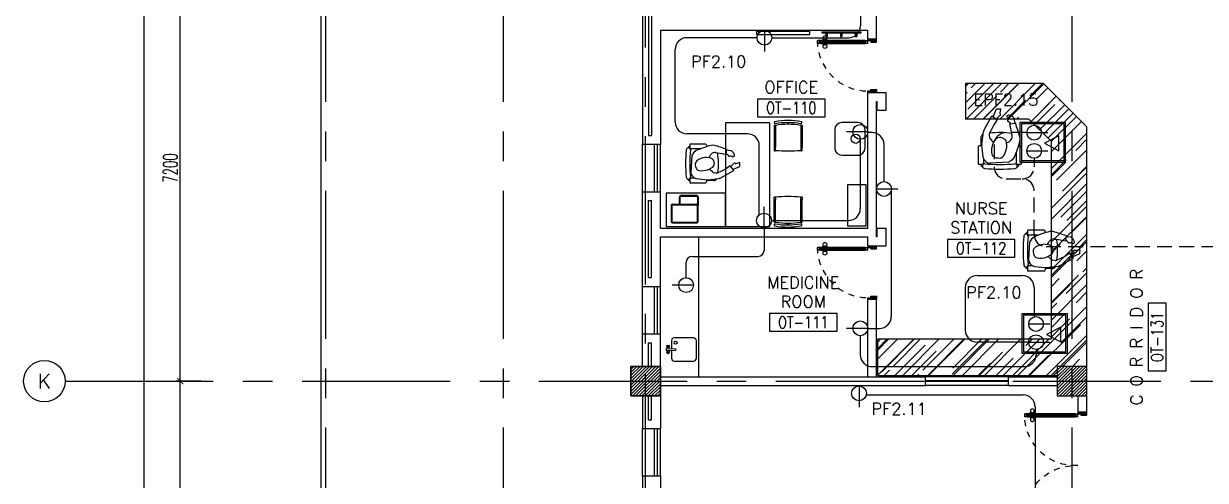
# Model space of a CAD drawing. Extents: x -0.4 to 91.9, y -1.1 to 78.4.
# Drawn here: x -0.35 to 19.6, y 48.49 to 56.21 of the extents above; entities that cross this region are included whole.
import ezdxf
from ezdxf.enums import TextEntityAlignment as Align

# ---------------------------------------------------------------- set-up
doc = ezdxf.new("R2010")
doc.units = 0
doc.header["$MEASUREMENT"] = 0
doc.header["$PDMODE"] = 34
doc.linetypes.add('CENTERX2', pattern=[4, 2.5, -0.5, 0.5, -0.5])
doc.linetypes.add('HIDDEN', pattern=[0.375, 0.25, -0.125])
doc.layers.get('0').update_dxf_attribs({"color": 11, "linetype": 'CONTINUOUS'})
doc.layers.get('DEFPOINTS').update_dxf_attribs({"color": 11, "linetype": 'CONTINUOUS'})
for name, color, linetype in [('AX-CR', 11, 'CONTINUOUS'), ('AX-DIM', 11, 'CONTINUOUS'), ('AX-TXT', 11, 'CONTINUOUS'), ('AXES', 11, 'CENTERX2'), ('COL', 11, 'CONTINUOUS'), ('COUNTER', 11, 'CONTINUOUS'), ('DOOR', 11, 'CONTINUOUS'), ('E-CLINE', 2, 'CONTINUOUS'), ('E-LITE', 4, 'CONTINUOUS'), ('E-SOCKETS', 4, 'CONTINUOUS'), ('E-TEXT', 4, 'CONTINUOUS'), ('HAT', 11, 'CONTINUOUS'), ('INSUL', 11, 'CONTINUOUS'), ('NON-MEDICAL', 11, 'CONTINUOUS'), ('RM-BOX', 11, 'CONTINUOUS'), ('RM-NAME', 11, 'CONTINUOUS'), ('RM-NO', 11, 'CONTINUOUS'), ('WALL', 11, 'CONTINUOUS'), ('WIN', 11, 'CONTINUOUS')]:
    doc.layers.add(name, color=color, linetype=linetype)
doc.styles.add('ROMANS', font='ROMANS.shx', dxfattribs={"width": 0.6})
doc.dimstyles.new('STANDARD in', dxfattribs={"dimtxt": 0.24, "dimasz": 0.1, "dimexe": 0.07, "dimexo": 0.05, "dimgap": 0.05, "dimtad": 1, "dimdec": 0, "dimlfac": 1000, "dimzin": 0, "dimdsep": 46, "dimtxsty": 'ROMANS', "dimblk": 'ARCHTICK', "dimcen": 0.05, "dimdle": 0.05, "dimclrd": 7, "dimclre": 7, "dimclrt": 2, "dimadec": 0, "dimazin": 0, "dimtfac": 1, "dimtdec": 0, "dimtmove": 2, "dimatfit": 3, "dimldrblk": 'ARCHTICK', "dimfxl": 0, "dimtolj": 1, "dimtzin": 0, "dimarcsym": 0})

# ---------------------------------------------------------------- blocks, each defined once
blk = doc.blocks.new('RM1')
at = {"layer": 'RM-BOX'}
blk.add_lwpolyline([(570, -200), (-570, -200), (-570, -500), (570, -500)], close=True, dxfattribs=at)
at = {"layer": 'RM-NAME', "style": 'ROMANS'}
for tag, p in [('ROOMNAME1', (0, 324)), ('ROOMNAME2', (0, 0))]:
    blk.add_attdef(tag, text='', height=200, dxfattribs=at).set_placement(p, align=Align.MIDDLE)
at = {"layer": 'RM-NO', "style": 'ROMANS', "width": 0.8}
blk.add_attdef('ROOMNO', text='', height=200, dxfattribs=at).set_placement((0, -350), align=Align.MIDDLE)
blk = doc.blocks.new('*X55')
at = {"color": 0}
for p, q in [((31339, 162702), (31827, 163190)), ((31339, 162755), (31774, 163190)), ((31339, 162808), (31721, 163190)), ((31339, 162861), (31668, 163190)), ((31339, 162914), (31615, 163190)), ((31339, 162967), (31562, 163190)), ((31339, 163020), (31509, 163190)), ((31339, 163073), (31456, 163190)), ((31339, 163126), (31403, 163190)), ((31339, 163179), (31350, 163190)), ((31380, 162690), (31839, 163149)), ((31433, 162690), (31839, 163096)), ((31486, 162690), (31839, 163043)), ((31539, 162690), (31839, 162990)), ((31592, 162690), (31839, 162937)), ((31645, 162690), (31839, 162884)), ((31698, 162690), (31839, 162831)), ((31751, 162690), (31839, 162778)), ((31804, 162690), (31839, 162725))]:
    blk.add_line(p, q, dxfattribs=at)
blk = doc.blocks.new('*X54')
at = {"color": 0}
for p, q in [((24139, 162714), (24614, 163190)), ((24139, 162768), (24561, 163190)), ((24139, 162821), (24508, 163190)), ((24139, 162874), (24455, 163190)), ((24139, 162927), (24402, 163190)), ((24139, 162980), (24349, 163190)), ((24139, 163033), (24296, 163190)), ((24139, 163086), (24243, 163190)), ((24139, 163139), (24190, 163190)), ((24168, 162690), (24639, 163161)), ((24221, 162690), (24639, 163108)), ((24274, 162690), (24639, 163055)), ((24327, 162690), (24639, 163002)), ((24380, 162690), (24639, 162949)), ((24433, 162690), (24639, 162896)), ((24486, 162690), (24639, 162843)), ((24539, 162690), (24639, 162790)), ((24592, 162690), (24639, 162737))]:
    blk.add_line(p, q, dxfattribs=at)
blk = doc.blocks.new('AXL')
at = {"layer": 'AX-CR'}
blk.add_circle((-350, 0), 350, dxfattribs=at)
at = {"layer": 'AX-TXT', "style": 'ROMANS'}
blk.add_attdef('AX', text='', height=250, dxfattribs=at).set_placement((-350, 0), align=Align.MIDDLE)
blk = doc.blocks.new('_ARCHTICK')
at = {"color": 0, "linetype": 'ByBlock', "const_width": 0.15}
blk.add_lwpolyline([(-0.5, -0.5), (0.5, 0.5)], dxfattribs=at)
blk = doc.blocks.new('*D165')
at = {"layer": 'AX-DIM', "color": 7, "lineweight": -2, "ltscale": 0.3}
for p, q in [((1.683, 5.45), (1.683, 64.87)), ((9.805, 64.82), (1.613, 64.82)), ((10.483, 5.5), (1.613, 5.5))]:
    blk.add_line(p, q, dxfattribs=at)
at = {"layer": 'DEFPOINTS', "color": 0, "ltscale": 0.3}
for p in [(1.683, 64.82), (9.855, 64.82), (10.533, 5.5)]:
    blk.add_point(p, dxfattribs=at)
at = {"layer": 'AX-DIM', "color": 7, "lineweight": -2, "ltscale": 0.3, "xscale": 0.1, "yscale": 0.1, "zscale": 0.1}
for p, rotation in [((1.683, 64.82), 90), ((1.683, 5.5), 270)]:
    blk.add_blockref('_ARCHTICK', p, dxfattribs=dict(at, rotation=rotation))
at = {"layer": 'AX-DIM', "color": 2, "ltscale": 0.3, "insert": (1.513, 35.16), "char_height": 0.24, "attachment_point": 5, "rotation": 90, "style": 'ROMANS'}
blk.add_mtext('\\A1;59320', dxfattribs=at)
blk = doc.blocks.new('*D161')
at = {"layer": 'AX-DIM', "color": 7, "lineweight": -2, "ltscale": 0.3}
for p, q in [((2.645, 57.37), (2.225, 57.37)), ((2.295, 50.12), (2.295, 57.42)), ((2.645, 50.17), (2.225, 50.17))]:
    blk.add_line(p, q, dxfattribs=at)
at = {"layer": 'DEFPOINTS', "color": 0, "ltscale": 0.3}
for p in [(2.295, 57.37), (2.695, 57.37), (2.695, 50.17)]:
    blk.add_point(p, dxfattribs=at)
at = {"layer": 'AX-DIM', "color": 7, "lineweight": -2, "ltscale": 0.3, "xscale": 0.1, "yscale": 0.1, "zscale": 0.1}
for p, rotation in [((2.295, 57.37), 90), ((2.295, 50.17), 270)]:
    blk.add_blockref('_ARCHTICK', p, dxfattribs=dict(at, rotation=rotation))
at = {"layer": 'AX-DIM', "color": 2, "ltscale": 0.3, "insert": (2.125, 53.77), "char_height": 0.24, "attachment_point": 5, "rotation": 90, "style": 'ROMANS'}
blk.add_mtext('\\A1;7200', dxfattribs=at)
blk = doc.blocks.new('*D160')
at = {"layer": 'AX-DIM', "color": 7, "lineweight": -2, "ltscale": 0.3}
for p, q in [((2.645, 50.17), (2.225, 50.17)), ((2.295, 42.92), (2.295, 50.22)), ((2.645, 42.97), (2.225, 42.97))]:
    blk.add_line(p, q, dxfattribs=at)
at = {"layer": 'DEFPOINTS', "color": 0, "ltscale": 0.3}
for p in [(2.295, 50.17), (2.695, 50.17), (2.695, 42.97)]:
    blk.add_point(p, dxfattribs=at)
at = {"layer": 'AX-DIM', "color": 7, "lineweight": -2, "ltscale": 0.3, "xscale": 0.1, "yscale": 0.1, "zscale": 0.1}
for p, rotation in [((2.295, 50.17), 90), ((2.295, 42.97), 270)]:
    blk.add_blockref('_ARCHTICK', p, dxfattribs=dict(at, rotation=rotation))
at = {"layer": 'AX-DIM', "color": 2, "ltscale": 0.3, "insert": (2.125, 46.57), "char_height": 0.24, "attachment_point": 5, "rotation": 90, "style": 'ROMANS'}
blk.add_mtext('\\A1;7200', dxfattribs=at)
blk = doc.blocks.new('COL50')
at = {"layer": 'COL'}
blk.add_lwpolyline([(-250, 250), (-250, -250), (250, -250), (250, 250)], close=True, dxfattribs=at)
blk = doc.blocks.new('*D149')
at = {"layer": 'AX-DIM', "color": 7, "lineweight": -2, "ltscale": 0.3}
for p, q in [((4.675, 40.87), (4.675, 77.068)), ((9.9, 64.87), (9.9, 77.068)), ((4.625, 76.998), (9.95, 76.998))]:
    blk.add_line(p, q, dxfattribs=at)
at = {"layer": 'DEFPOINTS', "color": 0, "ltscale": 0.3}
for p in [(9.9, 76.998), (9.9, 64.82), (4.675, 40.82)]:
    blk.add_point(p, dxfattribs=at)
at = {"layer": 'AX-DIM', "color": 7, "lineweight": -2, "ltscale": 0.3, "xscale": 0.1, "yscale": 0.1, "zscale": 0.1, "rotation": 180}
blk.add_blockref('_ARCHTICK', (4.675, 76.998), dxfattribs=at)
at = {"layer": 'AX-DIM', "color": 7, "lineweight": -2, "ltscale": 0.3, "xscale": 0.1, "yscale": 0.1, "zscale": 0.1}
blk.add_blockref('_ARCHTICK', (9.9, 76.998), dxfattribs=at)
at = {"layer": 'AX-DIM', "color": 2, "ltscale": 0.3, "insert": (7.287, 77.168), "char_height": 0.24, "attachment_point": 5, "style": 'ROMANS'}
blk.add_mtext('\\A1;5225', dxfattribs=at)
blk = doc.blocks.new('A1')
at = {"layer": 'COUNTER'}
for p, q in [((1319, 0), (0, 0)), ((0, 0), (0, -600)), ((2050, -731), (1319, 0)), ((1070, -600), (0, -600)), ((1450, -980), (1070, -600)), ((2050, -4775), (2050, -731)), ((1450, -4312), (1450, -980)), ((-1480, -4312), (1450, -4312)), ((-1480, -4927), (-1480, -4312)), ((-1480, -4927), (1550, -4927))]:
    blk.add_line(p, q, dxfattribs=at)
blk = doc.blocks.new('A$C272A55A0')
at = {"layer": 'DOOR', "color": 0, "linetype": 'ByBlock'}
for p, q in [((0, 900), (0, 1050)), ((50, 1050), (0, 1050)), ((50, 950), (50, 1050)), ((1750, 950), (1750, 1050)), ((1750, 1050), (1800, 1050)), ((1800, 1050), (1800, 900)), ((0, 900), (25, 900)), ((25, 950), (50, 950)), ((25, 900), (25, 950)), ((75, 900), (25, 900)), ((25, 850), (25, 900)), ((42, 850), (25, 850)), ((58, 870), (42, 870)), ((42, 870), (42, 850)), ((58, 850), (58, 870)), ((75, 850), (58, 850)), ((75, 900), (75, 850)), ((1725, 900), (1775, 900)), ((1725, 900), (1725, 850)), ((1725, 850), (1742, 850)), ((1742, 870), (1758, 870)), ((1742, 850), (1742, 870)), ((1775, 950), (1750, 950)), ((1758, 870), (1758, 850)), ((1758, 850), (1775, 850)), ((1775, 900), (1775, 950)), ((1800, 900), (1775, 900)), ((1775, 850), (1775, 900)), ((25, 50), (42, 50)), ((25, 50), (25, 0)), ((25, 0), (75, 0)), ((75, 0), (25, 0)), ((42, 50), (42, 30)), ((42, 30), (58, 30)), ((58, 50), (75, 50)), ((58, 50), (58, 30)), ((75, 50), (75, 0)), ((1718, 160), (1709, 160)), ((1709, 95), (1709, 160)), ((1718, 95), (1709, 95)), ((1725, 173), (1718, 173)), ((1718, 173), (1718, 83)), ((1718, 95), (1718, 160)), ((1725, 83), (1718, 83)), ((1742, 50), (1725, 50)), ((1725, 50), (1725, 0)), ((1775, 0), (1725, 0)), ((1725, 0), (1775, 0)), ((1742, 50), (1742, 30)), ((1758, 30), (1742, 30)), ((1775, 50), (1758, 50)), ((1758, 50), (1758, 30)), ((1775, 173), (1782, 173)), ((1775, 83), (1782, 83)), ((1775, 50), (1775, 0)), ((1782, 173), (1782, 83)), ((1782, 160), (1791, 160)), ((1782, 95), (1782, 160)), ((1782, 95), (1791, 95)), ((1791, 95), (1791, 160))]:
    blk.add_line(p, q, dxfattribs=at)
at = {"layer": 'DOOR', "color": 9, "linetype": 'ByBlock'}
for p, q in [((50, 1050), (0, 1010)), ((50, 1050), (0, 937)), ((50, 1050), (37, 950)), ((1750, 1050), (1800, 1010)), ((1750, 1050), (1800, 937)), ((1750, 1050), (1763, 950))]:
    blk.add_line(p, q, dxfattribs=at)
at = {"layer": 'DOOR', "linetype": 'ByBlock'}
for p, q in [((25, 850), (25, 50)), ((42, 850), (42, 50)), ((58, 850), (58, 50)), ((75, 50), (75, 850)), ((1725, 50), (1725, 850)), ((1742, 850), (1742, 50)), ((1758, 850), (1758, 50)), ((1775, 850), (1775, 50))]:
    blk.add_line(p, q, dxfattribs=at)
at = {"layer": 'DOOR', "color": 0, "linetype": 'ByBlock'}
for centre in [(1676, 128), (1824, 128)]:
    blk.add_circle(centre, 32.4, dxfattribs=at)
at = {"layer": 'DOOR', "color": 9, "linetype": 'ByBlock'}
for centre, radius, start, end in [((50, 1050), 54.4, 203.2074, 270), ((50, 1050), 34.4, 180, 270), ((50, 1050), 14.4, 180, 270), ((1750, 1050), 14.4, 270, 0), ((1750, 1050), 34.4, 270, 0), ((1750, 1050), 54.4, 270, 336.7926), ((50, 1050), 74.4, 227.7764, 270), ((50, 1050), 94.4, 238.0182, 270), ((50, 1050), 114, 244.0838, 257.3774), ((50, 1050), 134, 248.1598, 259.28), ((50, 1050), 154, 251.1053, 256.2858), ((1750, 1050), 74.4, 270, 312.2236), ((1750, 1050), 94.4, 270, 301.9818), ((1750, 1050), 114, 282.6226, 295.9162), ((1750, 1050), 134, 280.72, 291.8402), ((1750, 1050), 154, 283.7142, 288.8947)]:
    blk.add_arc(centre, radius, start, end, dxfattribs=at)
at = {"layer": 'DOOR', "linetype": 'HIDDEN', "ltscale": 0.5}
for centre, start, end in [((50, 851), 268.3174, 3.2965), ((1750, 851), 176.7035, 271.6826)]:
    blk.add_arc(centre, 851, start, end, dxfattribs=at)
at = {"layer": 'WALL', "linetype": 'ByBlock'}
blk.add_line((1800, 900), (1800, 1050), dxfattribs=at)
blk = doc.blocks.new('DOOR90')
at = {"layer": 'DOOR', "color": 0, "linetype": 'ByBlock'}
for p, q in [((-150, 0), (-150, -25)), ((-150, 0), (0, 0)), ((0, -50), (0, 0)), ((-1000, -25), (-1000, -75)), ((-1000, -75), (-1000, -25)), ((-950, -25), (-1000, -25)), ((-950, -75), (-1000, -75)), ((-970, -42), (-970, -58)), ((-950, -42), (-970, -42)), ((-950, -58), (-970, -58)), ((-950, -25), (-950, -42)), ((-950, -58), (-950, -75)), ((-918, -25), (-918, -18)), ((-828, -18), (-918, -18)), ((-918, -75), (-918, -82)), ((-828, -82), (-918, -82)), ((-905, -18), (-905, -9)), ((-905, -9), (-840, -9)), ((-905, -18), (-840, -18)), ((-905, -82), (-905, -91)), ((-905, -82), (-840, -82)), ((-905, -91), (-840, -91)), ((-840, -18), (-840, -9)), ((-840, -82), (-840, -91)), ((-828, -25), (-828, -18)), ((-828, -75), (-828, -82)), ((-200, -42), (-200, -25)), ((-200, -25), (-150, -25)), ((-180, -42), (-200, -42)), ((-200, -75), (-200, -58)), ((-200, -58), (-180, -58)), ((-150, -75), (-200, -75)), ((-180, -58), (-180, -42)), ((-150, -75), (-150, -25)), ((-150, -25), (-100, -25)), ((-100, -25), (-100, -50)), ((-100, -50), (0, -50)), ((-150, -900), (-150, -875)), ((-150, -875), (-100, -875)), ((0, -900), (-150, -900)), ((-150, -900), (0, -900)), ((-100, -850), (0, -850)), ((-100, -875), (-100, -850)), ((0, -850), (0, -900))]:
    blk.add_line(p, q, dxfattribs=at)
at = {"layer": 'DOOR', "color": 9, "linetype": 'ByBlock'}
for p, q in [((0, -50), (-114, 0)), ((0, -50), (-40, 0)), ((0, -50), (-100, -37)), ((0, -850), (-114, -900)), ((0, -850), (-100, -863)), ((0, -850), (-40, -900))]:
    blk.add_line(p, q, dxfattribs=at)
at = {"layer": 'DOOR', "linetype": 'ByBlock'}
for p, q in [((-200, -25), (-950, -25)), ((-200, -42), (-950, -42)), ((-200, -58), (-950, -58)), ((-950, -75), (-200, -75))]:
    blk.add_line(p, q, dxfattribs=at)
at = {"layer": 'DOOR', "color": 0, "linetype": 'ByBlock'}
for centre in [(-873, 24), (-873, -124)]:
    blk.add_circle(centre, 32.4, dxfattribs=at)
at = {"layer": 'DOOR', "color": 9, "linetype": 'ByBlock'}
for centre, radius, start, end in [((0, -50), 154, 161.1053, 166.2858), ((0, -50), 134, 158.1598, 169.28), ((0, -50), 94.4, 148.0182, 180), ((0, -50), 74.4, 137.7764, 180), ((0, -50), 114, 154.0838, 167.3774), ((0, -50), 54.4, 113.2074, 180), ((0, -50), 34.4, 90, 180), ((0, -50), 14.4, 90, 180), ((0, -850), 154, 193.7142, 198.8947), ((0, -850), 134, 190.72, 201.8402), ((0, -850), 94.4, 180, 211.9818), ((0, -850), 74.4, 180, 222.2236), ((0, -850), 54.4, 180, 246.7926), ((0, -850), 34.4, 180, 270), ((0, -850), 14.4, 180, 270)]:
    blk.add_arc(centre, radius, start, end, dxfattribs=at)
at = {"layer": 'DOOR', "linetype": 'HIDDEN', "ltscale": 0.5}
blk.add_arc((-150, -25), 850, 180, 270, dxfattribs=at)

msp = doc.modelspace()

# ---------------------------------------------------------------- hatches: boundary and pattern name
at = {"layer": 'COUNTER'}
h = msp.add_hatch(dxfattribs=at)
h.set_pattern_fill('AR-RROOF', color=11, scale=0.3, angle=45, style=0)
h.set_pattern_definition([(45, (-275968.1855, -57293.01293), (0.25455844123, 0.67882250994), [4.5, -0.6, 1.5, -0.3]), (45, (-275968.00943, -57292.62473), (-0.49426764005, 0.07000357134), [0.9, -0.099, 1.8, -0.225]), (45, (-275968.25975, -57292.72655), (0.96095811563, 1.24521504167), [2.4, -0.42, 1.2, -0.3])])
h.paths.add_polyline_path([(16.62, 54.595), (17, 54.215), (17, 53.77), (17.35, 53.77), (17.35, 54.7135), (16.8685, 55.195), (15.55, 55.195), (15.55, 54.595)])
h.paths.add_polyline_path([(17.35, 53.77), (17, 53.77), (17, 50.8825), (14.07, 50.8825), (14.07, 50.2676), (17.1, 50.2676), (17.1, 50.42), (17.35, 50.42)])
h.paths.add_polyline_path([(17.6, 53.77), (17.35, 53.77), (17.35, 50.42), (17.6, 50.42)])
h.paths.add_polyline_path([(17.35, 54.7135), (17.35, 53.77), (17.6, 53.77), (17.6, 54.4635)])

# ---------------------------------------------------------------- linework, layer by layer
at = {"layer": 'AXES'}
for p, q in [((4.75, -1.1143), (4.75, 77.6984)), ((7.75, -1.1143), (7.75, 77.6984)), ((10.15, 43.805), (10.15, 77.6984)), ((17.35, -1.1143), (17.35, 77.6984)), ((0.35, 50.17), (68.39, 50.17))]:
    msp.add_line(p, q, dxfattribs=at)
at = {"layer": 'E-CLINE', "color": 4, "linetype": 'ByBlock'}
for p, q in [((13.776, 57.521), (13.776, 56.17)), ((12.0317, 55.97), (10.8484, 55.97)), ((10.6484, 54.5467), (10.6484, 55.77)), ((11.8691, 54.3467), (10.8484, 54.3467)), ((12.0691, 52.9783), (12.0691, 54.1467)), ((13.775, 54.2546), (13.775, 53.083)), ((14.175, 53.5406), (14.175, 54.1666)), ((16.7097, 53.9339), (16.7097, 53.7868)), ((12.275, 52.883), (13.575, 52.883)), ((15.7475, 51.9533), (16.5097, 51.9533)), ((16.7097, 51.7533), (16.7097, 51.2572)), ((13.775, 50.9371), (13.775, 50.6156)), ((16.7423, 50.7038), (16.7423, 50.6156)), ((13.975, 50.4156), (16.5423, 50.4156)), ((16.7253, 49.7382), (16.7253, 45.7514))]:
    msp.add_line(p, q, dxfattribs=at)
at = {"layer": 'E-CLINE', "color": 4, "linetype": 'ByBlock', "ltscale": 0.3}
for p, q in [((12.2817, 55.97), (13.576, 55.97)), ((12.15, 52.758), (12.15, 52.3765)), ((10.9344, 52.2765), (12.05, 52.2765)), ((10.8344, 51.9171), (10.8344, 52.1765))]:
    msp.add_line(p, q, dxfattribs=at)
at = {"layer": 'E-CLINE', "color": 4}
for p, q in [((13.975, 54.3666), (13.8993, 54.3666)), ((14.2976, 53.3911), (14.2976, 51.2621)), ((15.5475, 51.7533), (15.5475, 51.0288)), ((13.9, 51.0621), (14.0976, 51.0621)), ((16.6173, 50.8288), (15.7475, 50.8288)), ((13.8752, 49.9382), (16.5253, 49.9382))]:
    msp.add_line(p, q, dxfattribs=at)
at = {"layer": 'E-CLINE', "color": 4, "linetype": 'HIDDEN'}
for p, q in [((16.5847, 54.3666), (16.2349, 54.3666)), ((16.0349, 54.1666), (16.0349, 53.7868)), ((16.2349, 53.5868), (16.5097, 53.5868)), ((16.7097, 52.6438), (16.7097, 53.3868)), ((16.9097, 52.4438), (21.9317, 52.4438))]:
    msp.add_line(p, q, dxfattribs=at)
at = {"layer": 'E-CLINE', "color": 4, "linetype": 'ByBlock'}
for centre, start, end in [((13.576, 56.17), 270, 0), ((10.8484, 55.77), 90, 180), ((10.8484, 54.5467), 180, 270), ((11.8691, 54.1467), 0, 90), ((13.975, 54.1666), 0, 90), ((13.575, 53.083), 270, 0), ((15.7475, 51.7533), 90, 180), ((16.5097, 51.7533), 0, 90), ((13.975, 50.6156), 180, 270), ((16.5423, 50.6156), 270, 0), ((16.5253, 49.7382), 0, 90)]:
    msp.add_arc(centre, 0.2, start, end, dxfattribs=at)
at = {"layer": 'E-CLINE', "color": 4, "linetype": 'HIDDEN'}
for centre, start, end in [((16.2349, 54.1666), 90, 180), ((16.2349, 53.7868), 180, 270), ((16.5097, 53.7868), 270, 0), ((16.5097, 53.3868), 0, 90), ((16.9097, 52.6438), 180, 270)]:
    msp.add_arc(centre, 0.2, start, end, dxfattribs=at)
at = {"layer": 'E-CLINE', "color": 4, "linetype": 'ByBlock', "ltscale": 0.3}
for centre, start, end in [((10.9344, 52.1765), 90, 180), ((12.05, 52.3765), 270, 0)]:
    msp.add_arc(centre, 0.1, start, end, dxfattribs=at)
at = {"layer": 'E-CLINE', "color": 4}
for centre, start, end in [((14.0976, 51.2621), 270, 0), ((15.7475, 51.0288), 180, 270)]:
    msp.add_arc(centre, 0.2, start, end, dxfattribs=at)
at = {"layer": 'E-SOCKETS'}
for p, q in [((12.1567, 56.095), (12.1567, 55.7367)), ((16.4694, 54.5378), (16.4694, 53.8704)), ((17.2391, 54.5378), (16.4694, 54.5378)), ((17.2391, 53.8704), (17.2391, 54.5378)), ((13.9, 54.3796), (13.5417, 54.3796)), ((16.5847, 54.3666), (16.943, 54.3666)), ((16.4694, 53.8704), (17.2391, 53.8704)), ((16.5847, 54.0589), (16.943, 54.0589)), ((14.05, 53.4156), (14.4083, 53.4156)), ((12.15, 52.758), (12.15, 53.1163)), ((10.9594, 51.7921), (10.6011, 51.7921)), ((16.502, 51.3077), (16.502, 50.6403)), ((17.2717, 51.3077), (16.502, 51.3077)), ((17.2717, 50.6403), (17.2717, 51.3077)), ((16.6173, 51.1365), (16.9757, 51.1365)), ((13.9, 51.0621), (13.5417, 51.0621)), ((16.6173, 50.8288), (16.9757, 50.8288)), ((16.502, 50.6403), (17.2717, 50.6403)), ((13.7532, 50.0905), (13.7532, 49.7321))]:
    msp.add_line(p, q, dxfattribs=at)
at = {"layer": 'E-SOCKETS', "color": 8}
for p, q in [((17.2141, 54.5128), (16.4944, 54.5128)), ((16.4944, 54.5128), (16.4944, 53.8954)), ((17.2141, 53.8954), (17.2141, 54.5128)), ((16.4944, 53.8954), (17.2141, 53.8954)), ((17.2467, 51.2827), (16.527, 51.2827)), ((16.527, 51.2827), (16.527, 50.6653)), ((17.2467, 50.6653), (17.2467, 51.2827)), ((16.527, 50.6653), (17.2467, 50.6653))]:
    msp.add_line(p, q, dxfattribs=at)
at = {"layer": 'E-SOCKETS'}
for points in [[(17.1251, 54.0619), (17.1251, 54.3144), (16.8829, 54.1882), (16.8829, 54.1882)], [(17.1577, 50.8318), (17.1577, 51.0843), (16.9155, 50.9581), (16.9155, 50.9581)]]:
    msp.add_lwpolyline(points, close=True, dxfattribs=at)
for centre in [(12.1567, 55.97), (13.775, 54.3796), (16.7097, 54.3666), (16.7097, 54.0589), (14.175, 53.4156), (12.15, 52.883), (10.8344, 51.7921), (13.775, 51.0621), (16.7423, 51.1365), (16.7423, 50.8288), (13.7532, 49.9655)]:
    msp.add_circle(centre, 0.125, dxfattribs=at)
at = {"layer": 'INSUL'}
for p, q in [((10.2, 57.12), (10.2, 54.32)), ((10.25, 57.12), (10.25, 54.32)), ((10.2, 54.32), (10.25, 54.32)), ((10.2, 51.92), (10.2, 53.22)), ((10.2, 53.22), (10.25, 53.22)), ((10.25, 51.92), (10.25, 53.22)), ((10.2, 51.92), (10.25, 51.92)), ((10.2, 50.82), (10.25, 50.82)), ((10.2, 50.42), (10.2, 50.82)), ((10.25, 50.42), (10.25, 50.82)), ((10.2, 49.52), (10.2, 49.92)), ((10.25, 49.52), (10.25, 49.92)), ((10.2, 49.52), (10.25, 49.52))]:
    msp.add_line(p, q, dxfattribs=at)
at = {"layer": 'NON-MEDICAL'}
for p, q in [((12.9225, 56.0729), (12.0225, 56.0729)), ((12.0225, 56.0729), (12.0225, 56.0229)), ((12.9225, 56.0229), (12.9225, 56.0729)), ((13.1226, 56.0664), (13.783, 56.0664)), ((13.1226, 56.0664), (13.1226, 56.0537)), ((13.783, 56.0664), (13.783, 56.0537)), ((12.0225, 56.0229), (12.9225, 56.0229)), ((13.1226, 56.0537), (13.783, 56.0537)), ((13.1778, 56.0537), (13.1778, 56.0487)), ((13.1778, 56.0487), (13.2278, 56.0487)), ((13.1901, 56.0487), (13.1901, 55.9902)), ((13.1901, 55.9902), (13.2155, 55.9902)), ((13.2155, 56.0487), (13.2155, 55.9902)), ((13.2278, 56.0537), (13.2278, 56.0487)), ((13.4278, 56.0537), (13.4278, 56.0487)), ((13.4278, 56.0487), (13.4778, 56.0487)), ((13.4401, 56.0487), (13.4401, 55.9902)), ((13.4401, 55.9902), (13.4655, 55.9902)), ((13.4655, 56.0487), (13.4655, 55.9902)), ((13.4778, 56.0537), (13.4778, 56.0487)), ((13.6778, 56.0537), (13.6778, 56.0487)), ((13.6778, 56.0487), (13.7278, 56.0487)), ((13.6901, 56.0487), (13.6901, 55.9902)), ((13.6901, 55.9902), (13.7155, 55.9902)), ((13.7155, 56.0487), (13.7155, 55.9902)), ((13.7278, 56.0537), (13.7278, 56.0487)), ((12.2463, 54.5339), (11.4963, 54.5339)), ((11.4963, 54.5339), (11.4963, 52.7839)), ((12.2463, 52.7839), (12.2463, 54.5339)), ((12.324, 54.491), (12.3208, 54.4878)), ((12.3208, 54.4878), (12.3208, 54.1143)), ((12.324, 54.491), (12.3375, 54.491)), ((12.3375, 54.491), (12.3408, 54.4878)), ((12.3408, 54.4878), (12.3408, 54.1143)), ((12.5401, 54.5362), (12.5401, 54.5082)), ((12.5706, 54.5362), (12.5706, 54.5082)), ((12.774, 54.491), (12.7708, 54.4878)), ((12.7708, 54.4878), (12.7708, 54.1143)), ((12.774, 54.491), (12.7875, 54.491)), ((12.7875, 54.491), (12.7908, 54.4878)), ((12.7908, 54.4878), (12.7908, 54.1143)), ((13.7343, 54.5361), (13.4627, 54.5361)), ((15.8585, 54.4012), (15.9971, 54.6528)), ((16.0262, 54.4977), (15.9815, 54.4101)), ((15.9971, 54.6528), (16.0864, 54.5878)), ((16.0864, 54.5878), (16.0262, 54.4977)), ((16.2974, 54.5154), (16.3921, 54.528)), ((16.3047, 54.4876), (16.2974, 54.5154)), ((16.3322, 54.3514), (16.3047, 54.4876)), ((13.3424, 54.4158), (13.3424, 54.1078)), ((13.8546, 54.1078), (13.8546, 54.4158)), ((15.8116, 54.2841), (15.8116, 54.146)), ((15.8272, 54.1655), (15.8519, 54.3805)), ((15.952, 54.3242), (15.9573, 54.2848)), ((15.9815, 54.4101), (15.9565, 54.3551)), ((16.3362, 54.3156), (16.3322, 54.3514)), ((16.3366, 54.313), (16.3362, 54.3156)), ((10.8668, 54.113), (10.8668, 54.1096)), ((10.895, 54.1338), (10.8876, 54.1338)), ((10.895, 54.1605), (10.895, 54.1134)), ((11.1605, 54.1743), (10.9088, 54.1743)), ((11.0749, 54.0933), (10.9152, 54.0933)), ((11.1808, 54.154), (11.1808, 54.1302)), ((11.5119, 53.9958), (11.5233, 54.081)), ((12.324, 54.111), (12.3208, 54.1143)), ((12.324, 54.111), (12.3375, 54.111)), ((12.3408, 54.1143), (12.3375, 54.111)), ((12.774, 54.111), (12.7708, 54.1143)), ((12.774, 54.111), (12.7875, 54.111)), ((12.7908, 54.1143), (12.7875, 54.111)), ((15.7645, 54.1235), (15.7645, 53.8439)), ((15.8278, 54.146), (15.787, 54.146)), ((15.8474, 53.9556), (15.8271, 54.1533)), ((15.9717, 54.2543), (16.012, 54.2104)), ((16.012, 54.2104), (16.0308, 54.2043)), ((16.2362, 54.1904), (16.27, 54.2055)), ((16.27, 54.2055), (16.2919, 54.2169)), ((16.2919, 54.2169), (16.3098, 54.2339)), ((16.4732, 54.146), (16.4468, 54.146)), ((16.4957, 54.1235), (16.4957, 53.8439)), ((10.9302, 53.9831), (10.9145, 53.6954)), ((10.9586, 54.0285), (10.9302, 53.9831)), ((11.0024, 54.0629), (10.9586, 54.0285)), ((11.2207, 53.9407), (11.2343, 53.9711)), ((11.2343, 53.9711), (11.2445, 53.9909)), ((11.2445, 53.9909), (11.2599, 54.007)), ((11.3311, 54.0311), (11.3334, 54.0307)), ((11.3334, 54.0307), (11.3656, 54.0271)), ((11.3656, 54.0271), (11.4072, 54.0206)), ((11.4072, 54.0206), (11.4445, 54.0133)), ((11.4445, 54.0133), (11.4869, 54.0023)), ((11.4869, 54.0023), (11.5119, 53.9958)), ((13.4627, 53.9875), (13.7706, 53.9875)), ((15.849, 53.9429), (15.8474, 53.9556)), ((15.8545, 53.9267), (15.8545, 53.8509)), ((16.2834, 53.8676), (15.9636, 53.8502)), ((16.3337, 53.8992), (16.2834, 53.8676)), ((16.3719, 53.9479), (16.3337, 53.8992)), ((16.4057, 54.0284), (16.4057, 53.8509)), ((11.2387, 53.739), (11.2332, 53.7558)), ((11.2782, 53.7026), (11.2387, 53.739)), ((11.3411, 53.6849), (11.3056, 53.6897)), ((11.4184, 53.7115), (11.3689, 53.689)), ((11.4104, 53.6008), (11.6369, 53.7255)), ((11.4973, 53.7517), (11.4184, 53.7115)), ((11.5784, 53.8059), (11.4973, 53.7517)), ((11.6369, 53.7255), (11.5784, 53.8059)), ((15.8321, 53.8285), (15.7798, 53.8285)), ((15.8095, 53.8285), (15.8095, 53.8203)), ((15.8364, 53.7972), (15.8326, 53.7972)), ((16.4276, 53.7972), (16.4238, 53.7972)), ((16.4804, 53.8285), (16.4281, 53.8285)), ((16.4507, 53.8285), (16.4507, 53.8203)), ((10.8668, 53.5809), (10.8668, 53.5774)), ((10.895, 53.5567), (10.8876, 53.5567)), ((10.895, 53.577), (10.895, 53.53)), ((11.1605, 53.5162), (10.9088, 53.5162)), ((10.9834, 53.5972), (10.9152, 53.5972)), ((10.998, 53.5922), (11.0094, 53.5908)), ((11.0094, 53.5908), (11.1873, 53.5725)), ((11.1808, 53.5732), (11.1808, 53.5364)), ((11.305, 53.5586), (11.1808, 53.5586)), ((11.1983, 53.5726), (11.3918, 53.5949)), ((13.5655, 52.7898), (13.5655, 53.4898)), ((13.5655, 53.4898), (13.8655, 53.4898)), ((13.8655, 53.4898), (13.8655, 52.7898)), ((10.4963, 53.3464), (10.4963, 52.7839)), ((11.4963, 53.3464), (10.4963, 53.3464)), ((10.7217, 53.1615), (10.7217, 53.2777)), ((10.7217, 53.1615), (10.7217, 53.2777)), ((10.7342, 53.1615), (10.7342, 53.2777)), ((10.7342, 53.1615), (10.7342, 53.2777)), ((11.0129, 53.3027), (10.7467, 53.3027)), ((11.0129, 53.3027), (10.7467, 53.3027)), ((11.0129, 53.2902), (10.7467, 53.2902)), ((11.0129, 53.2902), (10.7467, 53.2902)), ((11.0254, 53.2777), (11.0254, 53.1581)), ((11.0254, 53.2777), (11.0254, 53.1581)), ((11.0379, 53.2777), (11.0379, 53.1365)), ((11.0379, 53.2777), (11.0379, 53.1365)), ((11.4963, 52.7839), (11.4963, 53.3464)), ((10.5804, 53.1365), (10.5804, 52.8702)), ((10.5804, 53.1365), (10.5804, 52.8702)), ((10.5929, 53.1365), (10.5929, 52.8702)), ((10.5929, 53.1365), (10.5929, 52.8702)), ((10.6054, 53.1615), (11.0129, 53.1615)), ((10.6054, 53.1615), (11.0129, 53.1615)), ((10.6054, 53.149), (11.0129, 53.149)), ((10.6054, 53.149), (11.0129, 53.149)), ((11.0254, 52.8702), (11.0254, 53.1365)), ((11.0254, 52.8702), (11.0254, 53.1365)), ((11.0379, 52.8702), (11.0379, 53.1365)), ((11.0379, 52.8702), (11.0379, 53.1365)), ((12.324, 53.2332), (12.3208, 53.2299)), ((12.3208, 52.8565), (12.3208, 53.2299)), ((12.324, 53.2332), (12.3375, 53.2332)), ((12.3408, 53.2299), (12.3375, 53.2332)), ((12.3408, 52.8565), (12.3408, 53.2299)), ((12.774, 53.2332), (12.7708, 53.2299)), ((12.7708, 52.8565), (12.7708, 53.2299)), ((12.774, 53.2332), (12.7875, 53.2332)), ((12.7908, 53.2299), (12.7875, 53.2332)), ((12.7908, 52.8565), (12.7908, 53.2299)), ((10.4963, 52.7839), (11.4963, 52.7839)), ((10.6054, 52.8577), (11.0129, 52.8577)), ((10.6054, 52.8577), (11.0129, 52.8577)), ((10.6054, 52.8452), (11.0129, 52.8452)), ((10.6054, 52.8452), (11.0129, 52.8452)), ((11.4963, 52.7839), (12.2463, 52.7839)), ((11.4963, 52.7839), (12.2463, 52.7839)), ((12.324, 52.8532), (12.3208, 52.8565)), ((12.324, 52.8532), (12.3375, 52.8532)), ((12.3375, 52.8532), (12.3408, 52.8565)), ((12.5401, 52.808), (12.5401, 52.8361)), ((12.5706, 52.808), (12.5706, 52.8361)), ((12.774, 52.8532), (12.7708, 52.8565)), ((12.774, 52.8532), (12.7875, 52.8532)), ((12.7875, 52.8532), (12.7908, 52.8565)), ((13.8655, 52.7898), (13.5655, 52.7898)), ((16.5958, 52.6782), (16.5881, 52.6782)), ((16.5958, 52.7062), (16.5958, 52.6568)), ((16.8744, 52.7207), (16.6103, 52.7207)), ((16.8957, 52.6995), (16.8957, 52.6745)), ((11.05, 50.2413), (11.05, 52.608)), ((16.5663, 52.6564), (16.5663, 52.6528)), ((16.6327, 52.5201), (16.6163, 52.2181)), ((16.7846, 52.6357), (16.617, 52.6357)), ((16.6626, 52.5677), (16.6327, 52.5201)), ((16.7086, 52.6038), (16.6626, 52.5677)), ((16.9376, 52.4756), (16.9519, 52.5075)), ((16.9519, 52.5075), (16.9626, 52.5282)), ((16.9626, 52.5282), (16.9787, 52.5451)), ((17.0534, 52.5704), (17.0559, 52.5701)), ((17.0559, 52.5701), (17.0896, 52.5663)), ((17.0896, 52.5663), (17.2443, 52.5419)), ((17.2443, 52.5419), (17.2551, 52.6229)), ((16.9565, 52.2639), (16.9507, 52.2816)), ((17.2279, 52.2773), (17.1451, 52.235)), ((17.3129, 52.3341), (17.2279, 52.2773)), ((17.3743, 52.2498), (17.3129, 52.3341)), ((16.5663, 52.098), (16.5663, 52.0944)), ((16.5958, 52.0726), (16.5881, 52.0726)), ((16.5958, 52.094), (16.5958, 52.0446)), ((16.6886, 52.1151), (16.617, 52.1151)), ((16.7039, 52.1099), (16.7158, 52.1084)), ((16.7158, 52.1084), (16.9026, 52.0892)), ((16.8957, 52.0899), (16.8957, 52.0513)), ((17.0261, 52.0746), (16.8957, 52.0746)), ((16.9141, 52.0893), (17.1171, 52.1127)), ((16.9979, 52.2258), (16.9565, 52.2639)), ((17.064, 52.2071), (17.0267, 52.2122)), ((17.1451, 52.235), (17.0931, 52.2114)), ((17.1367, 52.1189), (17.3743, 52.2498)), ((16.8744, 52.0301), (16.6103, 52.0301)), ((10.9573, 50.9018), (10.6362, 50.9018)), ((10.4981, 50.7215), (10.4981, 50.6895)), ((10.4981, 50.7215), (10.6534, 50.7155)), ((10.4981, 50.6895), (10.6534, 50.6955)), ((10.5863, 50.852), (10.5863, 50.7155)), ((10.5863, 50.6955), (10.5863, 50.559)), ((11.0072, 50.559), (11.0072, 50.852)), ((10.6362, 50.5092), (10.9573, 50.5092))]:
    msp.add_line(p, q, dxfattribs=at)
for points in [[(16.0734, 54.5977), (16.1426, 54.6683, 0.4458327), (16.142, 54.6779), (16.1401, 54.6794, -0.3042703), (16.1335, 54.7), (16.1495, 54.7555, 0.5099825), (16.143, 54.7637), (16.0813, 54.7616, 0.292523), (16.0641, 54.7496), (16.0174, 54.6384)], [(16.3844, 54.5257), (16.3753, 54.6011, 0.1665035), (16.3706, 54.611), (16.3368, 54.645, 0.116666), (16.3302, 54.6492), (16.2901, 54.6627, 0.1815827), (16.2783, 54.6623), (16.251, 54.651, 0.5662747), (16.2496, 54.6415, -0.3727106), (16.2618, 54.57, 0.4583706), (16.2644, 54.5619, -0.2106222), (16.3086, 54.5155)], [(16.2418, 54.1502, -0.1280623), (16.2068, 54.0008, -0.2157166), (16.1353, 53.9327), (16.1003, 53.9335), (16.076, 53.9376), (16.0427, 53.9482, -0.2424325), (16.0013, 54.0002, -0.1365134), (16.0145, 54.1682), (16.0472, 54.2381, -0.297129), (16.127, 54.2902, -0.1389863), (16.1905, 54.2736, -0.1051671), (16.2178, 54.2494), (16.2292, 54.2274), (16.2348, 54.2014), (16.2413, 54.1503)], [(11.5225, 54.0741), (11.5904, 54.0659, -0.1665035), (11.5992, 54.0616), (11.6299, 54.0313, -0.116666), (11.6336, 54.0253), (11.6458, 53.9892, -0.1815827), (11.6454, 53.9786), (11.6352, 53.954, -0.5662747), (11.6266, 53.9527, 0.3727106), (11.5624, 53.9637, -0.4583706), (11.5551, 53.9661, 0.2106222), (11.5133, 54.0058)], [(11.1845, 53.9457, 0.1280623), (11.0501, 53.9142, 0.2157166), (10.9888, 53.8499), (10.9895, 53.8184), (10.9932, 53.7965), (11.0027, 53.7666, 0.2424325), (11.0495, 53.7293, 0.1365134), (11.2008, 53.7411), (11.2636, 53.7707, 0.297129), (11.3105, 53.8425, 0.1389863), (11.2956, 53.8996, 0.1051671), (11.2738, 53.9242), (11.254, 53.9344), (11.2306, 53.9395), (11.1846, 53.9453)], [(11.5873, 53.7942), (11.6508, 53.8565, -0.4458327), (11.6594, 53.856), (11.6608, 53.8542, 0.3042703), (11.6793, 53.8483), (11.7293, 53.8627, -0.5099825), (11.7367, 53.8568), (11.7347, 53.8013, -0.292523), (11.724, 53.7858), (11.6239, 53.7438)], [(16.8996, 52.4809, 0.1280623), (16.7586, 52.4478, 0.2157166), (16.6942, 52.3803), (16.695, 52.3473), (16.6989, 52.3243), (16.7088, 52.2928, 0.2424325), (16.758, 52.2538, 0.1365134), (16.9167, 52.2662), (16.9826, 52.2971, 0.297129), (17.0318, 52.3725, 0.1389863), (17.0162, 52.4324, 0.1051671), (16.9933, 52.4582), (16.9726, 52.469), (16.948, 52.4743), (16.8997, 52.4804)], [(17.2543, 52.6156), (17.3255, 52.607, -0.1665035), (17.3348, 52.6025), (17.367, 52.5706, -0.116666), (17.3709, 52.5644), (17.3837, 52.5265, -0.1815827), (17.3833, 52.5153), (17.3726, 52.4896, -0.5662747), (17.3636, 52.4882, 0.3727106), (17.2962, 52.4997, -0.4583706), (17.2885, 52.5022, 0.2106222), (17.2446, 52.544)], [(17.3223, 52.3218), (17.3889, 52.3872, -0.4458327), (17.398, 52.3867), (17.3994, 52.3849, 0.3042703), (17.4189, 52.3786), (17.4713, 52.3937, -0.5099825), (17.4791, 52.3876), (17.477, 52.3293, -0.292523), (17.4658, 52.313), (17.3607, 52.2689)]]:
    msp.add_lwpolyline(points, format="xyb", dxfattribs=at)
for points in [[(12.3208, 54.1078), (12.3208, 54.0643), (12.324, 54.061), (12.3375, 54.061), (12.3408, 54.0643), (12.3408, 54.1078), (12.3375, 54.111), (12.324, 54.111)], [(12.7708, 54.1078), (12.7708, 54.0643), (12.774, 54.061), (12.7875, 54.061), (12.7908, 54.0643), (12.7908, 54.1078), (12.7875, 54.111), (12.774, 54.111)], [(12.3208, 53.2365), (12.3208, 53.2799), (12.324, 53.2832), (12.3375, 53.2832), (12.3408, 53.2799), (12.3408, 53.2365), (12.3375, 53.2332), (12.324, 53.2332)], [(12.7708, 53.2365), (12.7708, 53.2799), (12.774, 53.2832), (12.7875, 53.2832), (12.7908, 53.2799), (12.7908, 53.2365), (12.7875, 53.2332), (12.774, 53.2332)]]:
    msp.add_lwpolyline(points, close=True, dxfattribs=at)
for centre, radius in [((13.6969, 54.2644), 0.0787), ((10.5292, 50.7553), 0.0217), ((10.5292, 50.6557), 0.0217), ((10.5292, 50.7553), 0.014), ((10.6558, 50.82), 0.0255), ((10.5292, 50.6557), 0.014)]:
    msp.add_circle(centre, radius, dxfattribs=at)
for centre, radius, start, end in [((12.3384, 54.5349), 0.018, 112.35344, 270.55688), ((12.5511, 53.3583), 1.2133, 79.15201, 100.42289), ((12.5511, 53.3582), 1.178, 79.17075, 100.4161), ((12.5558, 53.3644), 1.1438, 79.16569, 100.83431), ((12.7726, 54.5333), 0.018, 269.44312, 67.64656), ((13.4627, 54.4158), 0.1203, 90, 180), ((13.7343, 54.4158), 0.1203, 0, 90), ((14.0773, 53.6472), 2.4762, 14.943, 20.80249), ((15.867, 54.2841), 0.0554, 111.40875, 180), ((15.9078, 54.3741), 0.0562, 151.15891, 173.43344), ((16.0077, 54.3318), 0.0563, 155.5623, 187.75503), ((16.1301, 53.1654), 1.2032, 80.33141, 98.27601), ((16.0131, 54.2924), 0.0563, 187.75503, 222.61873), ((16.2477, 54.2991), 0.09, 313.62382, 8.92866), ((16.3611, 54.2567), 0.1125, 345.70768, 14.943), ((13.1906, 53.8452), 2.3664, 174.44787, 185.55213), ((10.8709, 54.0742), 0.0356, 0, 180), ((10.8876, 54.113), 0.0208, 90, 180), ((10.9088, 54.1605), 0.0138, 90, 180), ((10.9152, 54.1134), 0.0201, 180, 270), ((13.1908, 53.8452), 2.2958, 174.2765, 185.7235), ((11.637, 52.6532), 1.5459, 104.29232, 114.23439), ((11.1605, 54.154), 0.0203, 0, 90), ((11.2803, 54.0531), 0.1013, 75.057, 104.29232), ((10.7318, 51.9977), 2.2286, 69.19751, 75.057), ((12.5558, 56.2486), 2.1916, 264.36999, 275.63001), ((13.4627, 54.1078), 0.1203, 180, 270), ((13.7343, 54.1078), 0.1203, 270, 0), ((15.787, 54.1235), 0.0225, 90, 180), ((15.8831, 54.1591), 0.0563, 173.43344, 185.86997), ((14.8056, 54.6529), 1.7177, 335.76561, 345.70768), ((16.4732, 54.1235), 0.0225, 0, 90), ((11.3185, 53.9511), 0.081, 81.07134, 136.37618), ((10.2982, 53.8452), 1.0829, 351.72399, 9.66859), ((15.9694, 53.9745), 0.1245, 194.70655, 267.32506), ((11.0264, 53.7006), 0.112, 182.67494, 255.29345), ((11.3125, 53.7399), 0.0506, 227.38127, 262.24497), ((11.3479, 53.7351), 0.0506, 262.24497, 294.4377), ((15.7798, 53.8439), 0.0154, 180, 270), ((15.8326, 53.8203), 0.0231, 180, 270), ((15.8321, 53.8509), 0.0224, 270, 0), ((15.8757, 53.8017), 0.0396, 90, 270), ((16.1301, 56.3794), 2.5509, 264.2765, 275.7235), ((16.1301, 56.3792), 2.6294, 264.44787, 275.55213), ((16.3845, 53.8017), 0.0396, 270, 90), ((16.4281, 53.8509), 0.0224, 180, 270), ((16.4276, 53.8203), 0.0231, 270, 0), ((16.4804, 53.8439), 0.0154, 270, 0), ((10.8709, 53.6163), 0.0356, 180, 0), ((10.8876, 53.5774), 0.0208, 180, 270), ((10.9152, 53.577), 0.0201, 90, 180), ((10.9088, 53.53), 0.0138, 180, 270), ((11.1605, 53.5364), 0.0203, 270, 0), ((11.1925, 53.6229), 0.0506, 264.13003, 276.56656), ((11.305, 53.6084), 0.0498, 270, 338.59125), ((11.386, 53.6452), 0.0506, 276.56656, 298.84109), ((10.7467, 53.2777), 0.025, 90, 180), ((10.7467, 53.2777), 0.025, 90, 180), ((10.7467, 53.2777), 0.0125, 90, 180), ((10.7467, 53.2777), 0.0125, 90, 180), ((11.0129, 53.2777), 0.025, 0, 90), ((11.0129, 53.2777), 0.025, 0, 90), ((11.0129, 53.2777), 0.0125, 0, 90), ((11.0129, 53.2777), 0.0125, 0, 90), ((12.5558, 51.0956), 2.1916, 84.36999, 95.63001), ((10.6054, 53.1365), 0.025, 90, 180), ((10.6054, 53.1365), 0.025, 90, 180), ((10.6054, 53.1365), 0.0125, 90, 180), ((10.6054, 53.1365), 0.0125, 90, 180), ((11.0129, 53.1365), 0.025, 0, 90), ((11.0129, 53.1365), 0.025, 0, 90), ((11.0129, 53.1365), 0.0125, 0, 90), ((11.0129, 53.1365), 0.0125, 0, 90), ((10.6054, 52.8702), 0.025, 180, 270), ((10.6054, 52.8702), 0.025, 180, 270), ((10.6054, 52.8702), 0.0125, 180, 270), ((10.6054, 52.8702), 0.0125, 180, 270), ((11.0129, 52.8702), 0.025, 270, 0), ((11.0129, 52.8702), 0.025, 270, 0), ((11.0129, 52.8702), 0.0125, 270, 0), ((11.0129, 52.8702), 0.0125, 270, 0), ((12.3384, 52.8093), 0.018, 89.44312, 247.64656), ((12.5511, 53.986), 1.2133, 259.57711, 280.84799), ((12.5511, 53.986), 1.178, 259.5839, 280.82925), ((12.5558, 53.9799), 1.1438, 259.16569, 280.83431), ((12.7726, 52.811), 0.018, 292.35344, 90.55688), ((16.5881, 52.6564), 0.0218, 90, 180), ((16.6103, 52.7062), 0.0145, 90, 180), ((17.3744, 51.1245), 1.6223, 104.29232, 114.23439), ((16.8744, 52.6995), 0.0213, 0, 90), ((17.0002, 52.5936), 0.1063, 75.057, 104.29232), ((16.4245, 50.4367), 2.3386, 69.19751, 75.057), ((19.0048, 52.3754), 2.4833, 174.44787, 185.55213), ((16.5705, 52.6157), 0.0374, 0, 180), ((16.617, 52.6568), 0.0211, 180, 270), ((19.005, 52.3754), 2.4092, 174.2765, 185.7235), ((17.0402, 52.4865), 0.085, 81.07134, 136.37618), ((15.9695, 52.3754), 1.1363, 351.72399, 9.66859), ((16.5705, 52.1351), 0.0374, 180, 0), ((16.5881, 52.0944), 0.0218, 180, 270), ((16.617, 52.094), 0.0211, 90, 180), ((16.7337, 52.2236), 0.1176, 182.67494, 255.29345), ((16.908, 52.1421), 0.0531, 264.13003, 276.56656), ((17.0339, 52.2649), 0.0531, 227.38127, 262.24497), ((17.0261, 52.1269), 0.0523, 270, 338.59125), ((17.0711, 52.2598), 0.0531, 262.24497, 294.4377), ((17.1111, 52.1654), 0.0531, 276.56656, 298.84109), ((16.6103, 52.0446), 0.0145, 180, 270), ((16.8744, 52.0513), 0.0213, 270, 0), ((10.6362, 50.852), 0.0499, 90, 180), ((10.9573, 50.852), 0.0499, 0, 90), ((10.6534, 50.7055), 0.00997, 270, 90), ((10.6362, 50.559), 0.0499, 180, 270), ((10.9573, 50.559), 0.0499, 270, 0)]:
    msp.add_arc(centre, radius, start, end, dxfattribs=at)
at = {"layer": 'WALL'}
for p, q in [((10.1, 57.12), (10.1, 54.17)), ((14.05, 55.945), (14.05, 56.395)), ((10.4, 56.095), (10.4, 54.17)), ((10.4, 56.095), (13.9, 56.095)), ((13.9, 55.945), (13.9, 56.095)), ((13.9, 55.045), (14.21, 55.045)), ((13.9, 52.755), (13.9, 55.045)), ((14.05, 52.6081), (14.0501, 54.895)), ((14.0501, 54.895), (14.0601, 54.895)), ((14.0601, 54.745), (14.0601, 54.895)), ((14.21, 54.745), (14.21, 55.045)), ((14.0601, 54.745), (14.21, 54.745)), ((10.1, 54.17), (10.4, 54.17)), ((10.1, 51.77), (10.1, 53.37)), ((10.1, 53.37), (10.4, 53.37)), ((10.4, 52.755), (10.4, 53.37)), ((10.4, 52.755), (13.9, 52.755)), ((14.06, 52.6081), (14.06, 52.755)), ((14.06, 52.755), (14.21, 52.755)), ((14.21, 52.455), (14.21, 52.755)), ((10.4, 51.77), (10.4, 52.605)), ((10.4, 52.605), (13.9, 52.605)), ((13.9, 52.455), (13.9, 52.605)), ((14.06, 52.6081), (14.05, 52.6081)), ((13.9, 52.455), (14.21, 52.455)), ((10.1, 51.77), (10.4, 51.77)), ((13.9, 51.555), (14.05, 51.555)), ((13.9, 50.2413), (13.9, 51.5549)), ((14.05, 50.2413), (14.05, 51.555)), ((10.1, 50.97), (10.4, 50.97)), ((10.1, 50.42), (10.1, 50.97)), ((10.4, 50.42), (10.4, 50.97)), ((10.4, 50.245), (14.875, 50.245)), ((10.4, 50.095), (14.875, 50.095)), ((14.875, 50.095), (14.875, 50.245)), ((16.275, 50.095), (16.275, 50.245)), ((16.275, 50.245), (17.1, 50.245)), ((16.275, 50.095), (17.1, 50.095)), ((10.1, 49.92), (10.1, 49.37)), ((10.4, 49.92), (10.4, 49.37)), ((17.45, 49.645), (17.45, 49.92)), ((17.6, 49.645), (17.6, 49.92)), ((10.1, 49.37), (10.4, 49.37)), ((10.1, 48.57), (10.1, 46.97)), ((10.1, 48.57), (10.4, 48.57)), ((10.4, 48.57), (10.4, 46.97))]:
    msp.add_line(p, q, dxfattribs=at)
at = {"layer": 'WALL', "linetype": 'ByBlock'}
msp.add_line((14.05, 55.945), (13.9, 55.945), dxfattribs=at)
at = {"layer": 'WALL', "linetype": 'ByBlock', "ltscale": 0.3}
for points in [[(9.9, 50.42), (10.4, 50.42), (10.4, 49.92), (9.9, 49.92)], [(17.1, 49.92), (17.6, 49.92), (17.6, 50.42), (17.1, 50.42)]]:
    msp.add_lwpolyline(points, close=True, dxfattribs=at)
at = {"layer": 'WIN'}
for p, q in [((10.1, 53.37), (10.1, 54.17)), ((10.3, 53.37), (10.3, 54.17)), ((10.35, 53.37), (10.35, 54.17)), ((10.4, 53.37), (10.4, 54.17)), ((10.1, 50.97), (10.1, 51.77)), ((10.3, 50.97), (10.3, 51.77)), ((10.35, 50.97), (10.35, 51.77)), ((10.4, 50.97), (10.4, 51.77)), ((16.275, 50.245), (14.875, 50.245)), ((16.275, 50.175), (14.875, 50.175)), ((16.275, 50.165), (14.875, 50.165)), ((16.275, 50.095), (14.875, 50.095)), ((10.1, 48.57), (10.1, 49.37)), ((10.3, 48.57), (10.3, 49.37)), ((10.35, 48.57), (10.35, 49.37)), ((10.4, 48.57), (10.4, 49.37))]:
    msp.add_line(p, q, dxfattribs=at)

# ---------------------------------------------------------------- block references
at = {"layer": 'AXES', "xscale": 0.001, "yscale": 0.001, "zscale": 0.001}
msp.add_blockref('AXL', (0.35, 50.17), dxfattribs=at).add_auto_attribs({'AX': 'K'})
at = {"layer": 'COL', "xscale": 0.001, "yscale": 0.001, "zscale": 0.001}
for p in [(10.15, 50.17), (17.35, 50.17)]:
    msp.add_blockref('COL50', p, dxfattribs=at)
at = {"layer": 'DOOR', "color": 0, "linetype": 'ByBlock', "ltscale": 0.3, "xscale": 0.001, "yscale": 0.001, "zscale": 0.001}
for p in [(14.05, 55.945), (14.05, 52.455)]:
    msp.add_blockref('DOOR90', p, dxfattribs=at)
at = {"layer": 'DOOR', "color": 0, "linetype": 'ByBlock', "xscale": -0.001, "yscale": 0.001, "zscale": 0.001, "rotation": 270}
msp.add_blockref('A$C272A55A0', (16.5496, 47.845), dxfattribs=at)
at = {"layer": 'HAT', "xscale": 0.001, "yscale": 0.001, "zscale": 0.001}
for name in ['*X54', '*X55']:
    msp.add_blockref(name, (-14.2392, -112.7697), dxfattribs=at)
at = {"layer": 'RM-NAME', "xscale": 0.001, "yscale": 0.001, "zscale": 0.001}
for p, values in [((12.6093, 55.1347), {'ROOMNO': 'OT-110', 'ROOMNAME2': 'OFFICE'}), ((15.8143, 52.7637), {'ROOMNO': 'OT-112', 'ROOMNAME2': 'STATION', 'ROOMNAME1': 'NURSE'}), ((12.8118, 51.5125), {'ROOMNO': 'OT-111', 'ROOMNAME2': 'ROOM', 'ROOMNAME1': 'MEDICINE'})]:
    msp.add_blockref('RM1', p, dxfattribs=at).add_auto_attribs(values)
at = {"layer": 'RM-NAME', "xscale": 0.001, "yscale": 0.001, "zscale": 0.001, "rotation": 90}
msp.add_blockref('RM1', (18.436, 50.9162), dxfattribs=at).add_auto_attribs({'ROOMNO': 'OT-131', 'ROOMNAME2': 'C O R R I D O R'})
at = {"layer": 'WALL', "xscale": 0.001, "yscale": 0.001, "zscale": 0.001}
msp.add_blockref('A1', (15.55, 55.195), dxfattribs=at)

# ---------------------------------------------------------------- texts
at = {"layer": 'E-LITE', "color": 4, "style": 'ROMANS'}
msp.add_text(' EPF2.15', height=0.2, dxfattribs=at).set_placement((15.547, 54.8236))
at = {"layer": 'E-TEXT', "color": 4, "style": 'ROMANS'}
for s, p in [(' PF2.10', (10.7796, 55.4662)), (' PF2.10', (15.4242, 51.569)), (' PF2.11', (13.8264, 49.6019))]:
    msp.add_text(s, height=0.2, dxfattribs=at).set_placement(p)

# ---------------------------------------------------------------- dimensions: what is measured, and where the dimension line sits
at = {"layer": 'AX-DIM'}
dim = msp.add_linear_dim(base=(9.9, 76.9984), p1=(4.675, 40.82), p2=(9.9, 64.82), dimstyle='STANDARD in', dxfattribs=at)
dim.commit()
dim.dimension.update_dxf_attribs({"geometry": '*D149', "text_midpoint": (7.2875, 77.1684)})
for base, p1, p2, picture, middle in [((1.6833, 64.82), (10.5333, 5.5), (9.8548, 64.82), '*D165', (1.5133, 35.16)), ((2.2948, 57.37), (2.6948, 50.17), (2.6948, 57.37), '*D161', (2.1248, 53.77)), ((2.2948, 50.17), (2.6948, 42.97), (2.6948, 50.17), '*D160', (2.1248, 46.57))]:
    dim = msp.add_linear_dim(base=base, p1=p1, p2=p2, angle=90, dimstyle='STANDARD in', dxfattribs=at)
    dim.commit()
    dim.dimension.update_dxf_attribs({"geometry": picture, "text_midpoint": middle})

doc.saveas('drawing.dxf')
